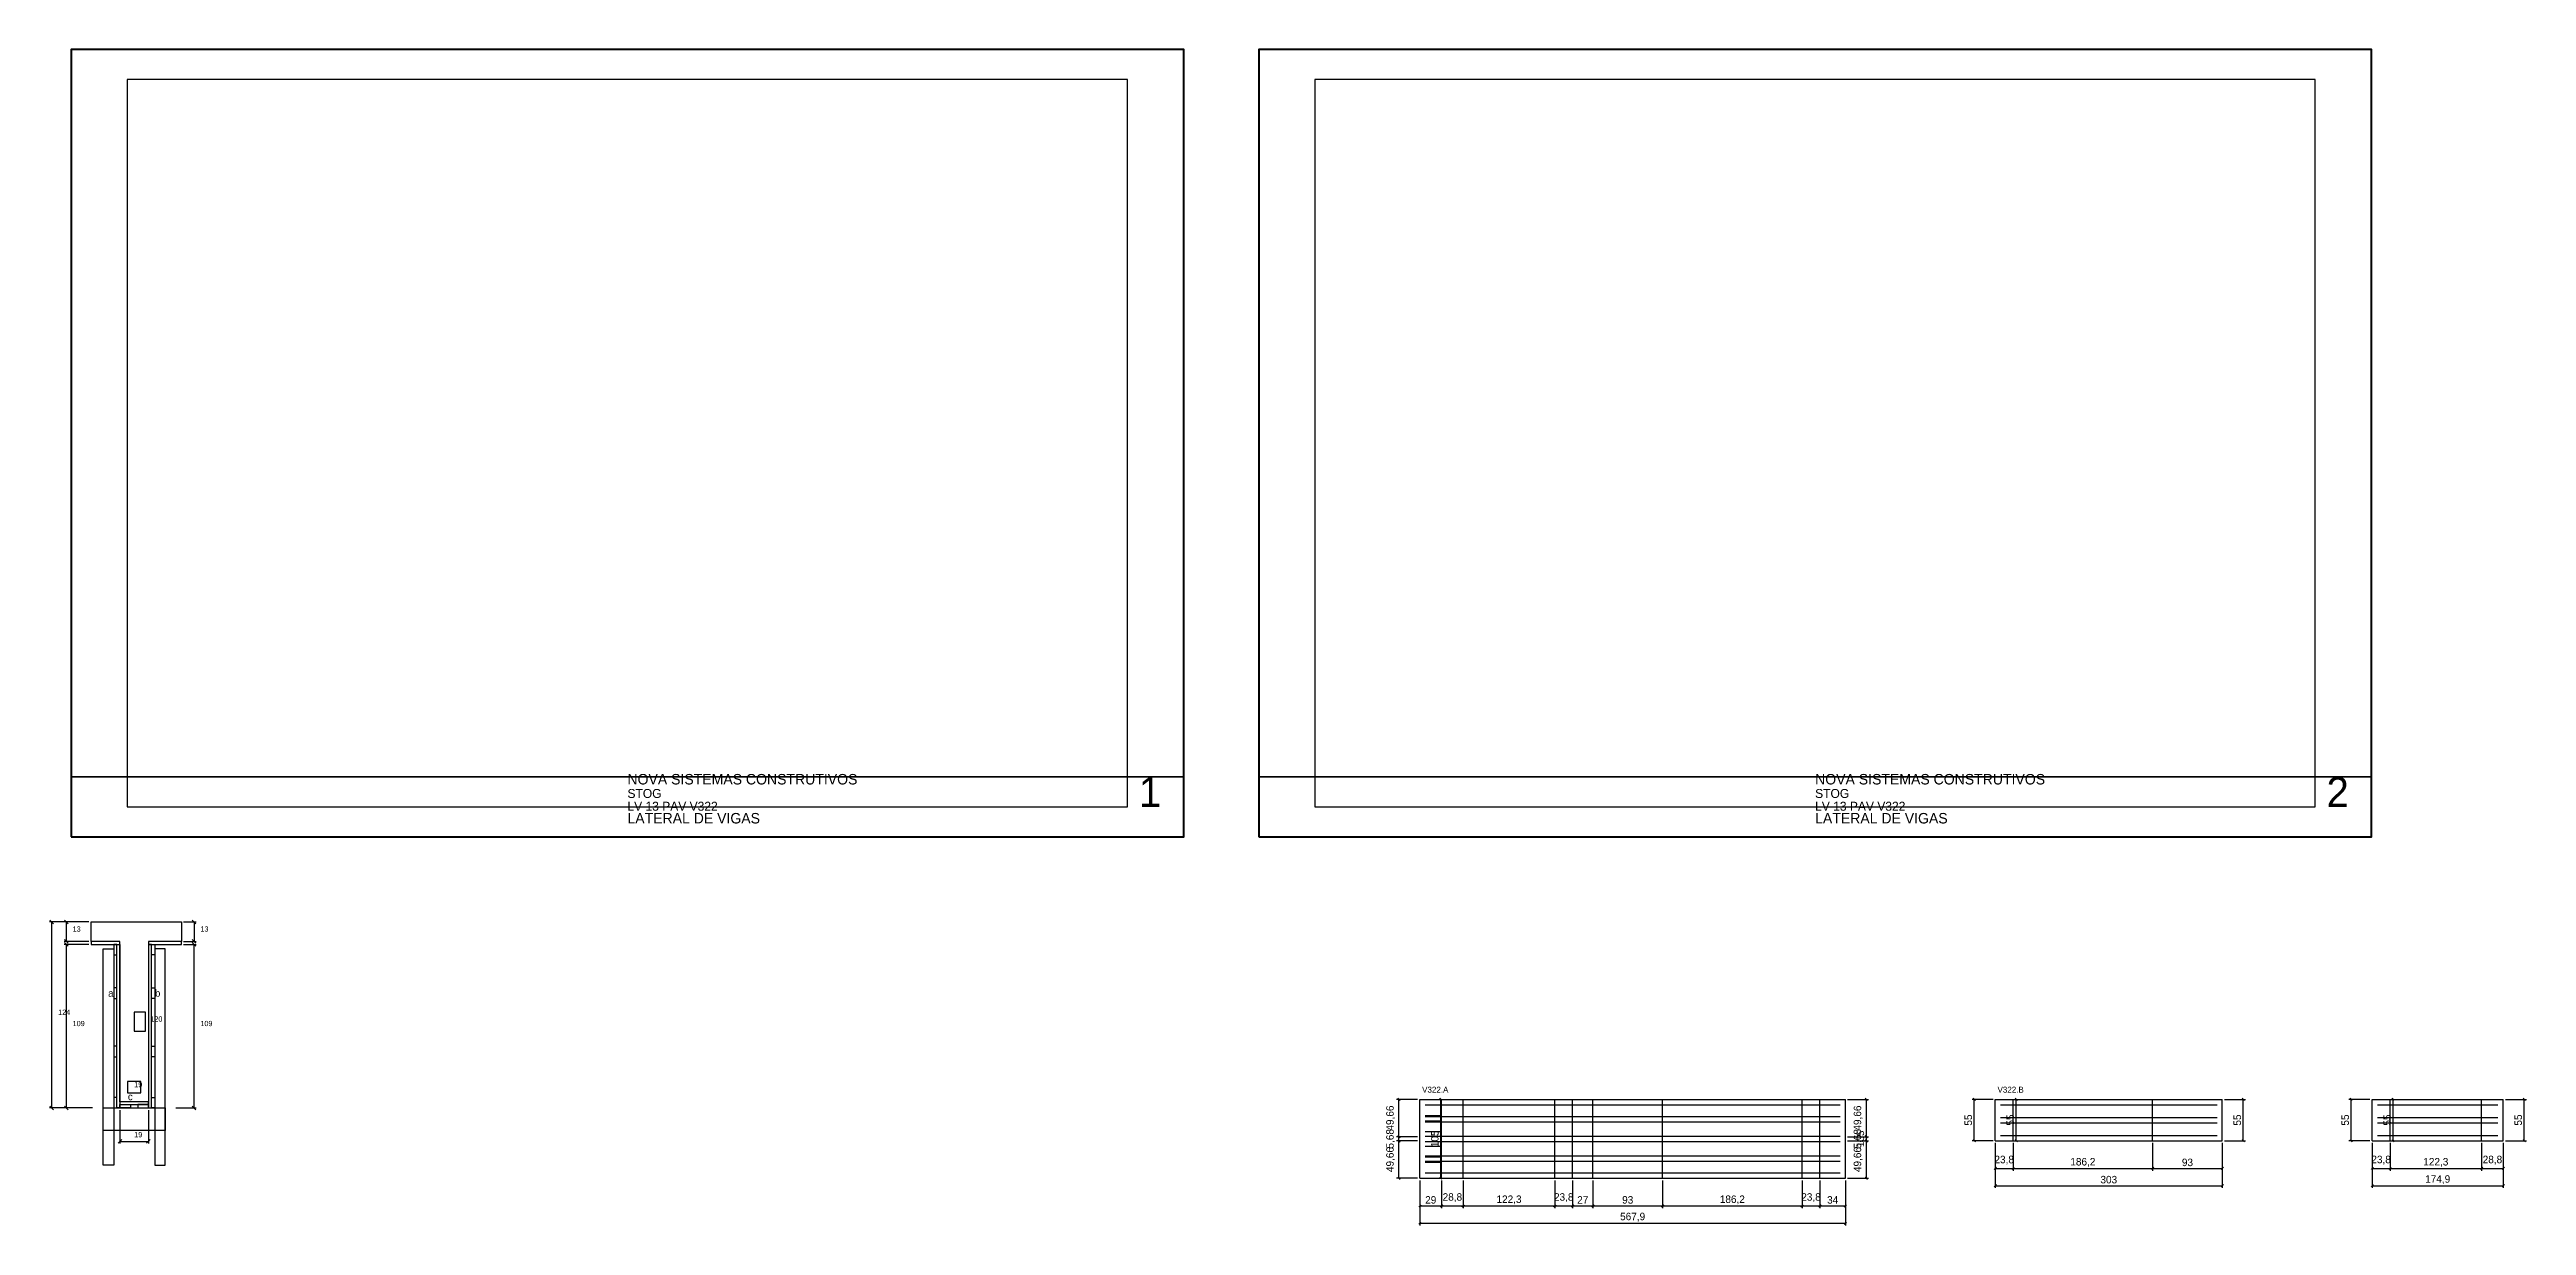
# Model space of a CAD drawing. Extents: x -9000 to 3277, y -318 to 1250.
# Drawn here: x -29 to 3277, y -318 to 1250 of the extents above.
import ezdxf

# ---------------------------------------------------------------- set-up
doc = ezdxf.new("R2010")
doc.units = 0
for name, color, linetype in [('CARIMBO', 255, 'Continuous'), ('CONCRETO', 251, 'Continuous'), ('COTA', 241, 'Continuous'), ('Cota Seção (2x)', 241, 'Continuous'), ('detalhes', 7, 'Continuous'), ('Folhas', 255, 'Continuous'), ('Madeira', 126, 'Continuous'), ('NOMENCLATURA', 7, 'Continuous'), ('Painéis', 200, 'Continuous'), ('SARR_2.2x7', 40, 'Continuous'), ('SARR_3.5x7', 81, 'Continuous')]:
    doc.layers.add(name, color=color, linetype=linetype)
doc.dimstyles.new('PAINEL', dxfattribs={"dimtxt": 10, "dimasz": 3, "dimexe": 3, "dimexo": 3, "dimgap": 3, "dimtad": 1, "dimblk": 'OBLIQUE', "dimblk1": 'OBLIQUE', "dimcen": 2.5, "dimclrd": 4, "dimclre": 4, "dimclrt": 240, "dimazin": 3, "dimtfac": 1, "dimtmove": 0, "dimatfit": 3})

# ---------------------------------------------------------------- blocks, each defined once
blk = doc.blocks.new('_OBLIQUE')
at = {"color": 0, "linetype": 'BYBLOCK'}
blk.add_line((-0.5, -0.5), (0.5, 0.5), dxfattribs=at)

msp = doc.modelspace()

# ---------------------------------------------------------------- linework, layer by layer
at = {"layer": 'CARIMBO', "lineweight": 35}
for p, q in [((0, 280), (1485, 280)), ((1585, 280), (3070, 280))]:
    msp.add_line(p, q, dxfattribs=at)
at = {"layer": 'CONCRETO', "color": 251}
msp.add_lwpolyline([(26.613, 60.75), (26.613, 86.75), (147.194, 86.75), (147.194, 60.75), (103.25, 60.75), (103.25, -153.25), (65.25, -153.25), (65.25, 60.75), (26.613, 60.75)], dxfattribs=at)
at = {"layer": 'COTA', "color": 4}
for p, q in [((23.613, 86.75), (-28.763, 86.75)), ((-25.763, -161.25), (-25.763, 86.75)), ((23.613, 86.75), (-9.444, 86.75)), ((-6.444, 86.75), (-6.444, 60.75)), ((150.194, 86.75), (167.065, 86.75)), ((164.065, 86.75), (164.065, 60.75)), ((23.613, 60.75), (-9.444, 60.75)), ((23.613, 56.75), (-9.444, 56.75)), ((-6.444, 56.75), (-6.444, -161.25)), ((150.194, 60.75), (167.065, 60.75)), ((150.194, 56.75), (167.065, 56.75)), ((164.065, -161.25), (164.065, 56.75)), ((28.65, -161.25), (-28.763, -161.25)), ((28.65, -161.25), (-9.444, -161.25)), ((65.25, -164.25), (65.25, -208.977)), ((103.25, -164.25), (103.25, -208.977)), ((139.85, -161.25), (167.065, -161.25)), ((65.25, -205.977), (103.25, -205.977))]:
    msp.add_line(p, q, dxfattribs=at)
at = {"layer": 'COTA'}
for points in [[(-23.263, 84.25), (-28.263, 89.25)], [(-3.944, 84.25), (-8.944, 89.25)], [(166.565, 84.25), (161.565, 89.25)], [(-8.944, 63.25), (-3.944, 58.25)], [(-3.944, 54.25), (-8.944, 59.25)], [(161.565, 63.25), (166.565, 58.25)], [(166.565, 54.25), (161.565, 59.25)], [(-28.263, -158.75), (-23.263, -163.75)], [(-8.944, -158.75), (-3.944, -163.75)], [(161.565, -158.75), (166.565, -163.75)], [(67.75, -203.477), (62.75, -208.477)], [(100.75, -208.477), (105.75, -203.477)]]:
    msp.add_lwpolyline(points, dxfattribs=at)
at = {"layer": 'Cota Seção (2x)', "color": 180}
for p, q in [((84.25, -33.75), (84.25, -58.75)), ((99.25, -33.75), (84.25, -33.75)), ((84.25, -58.75), (99.25, -58.75)), ((99.25, -58.75), (99.25, -33.75)), ((75.25, -126.25), (75.25, -141.25)), ((93.25, -126.25), (75.25, -126.25)), ((93.25, -141.25), (93.25, -126.25)), ((75.25, -141.25), (93.25, -141.25))]:
    msp.add_line(p, q, dxfattribs=at)
at = {"layer": 'Folhas', "lineweight": 50}
for points in [[(0, 200), (1485, 200), (1485, 1250), (0, 1250)], [(1585, 200), (3070, 200), (3070, 1250), (1585, 1250)]]:
    msp.add_lwpolyline(points, close=True, dxfattribs=at)
at = {"layer": 'Folhas', "lineweight": 25}
for points in [[(75, 240), (1410, 240), (1410, 1210), (75, 1210)], [(1660, 240), (2995, 240), (2995, 1210), (1660, 1210)]]:
    msp.add_lwpolyline(points, close=True, dxfattribs=at)
at = {"layer": 'Madeira', "color": 126}
for points in [[(56.85, 42.75), (61.25, 42.75), (61.25, 56.75), (56.85, 56.75), (56.85, 42.75)], [(111.65, 42.75), (107.25, 42.75), (107.25, 56.75), (111.65, 56.75), (111.65, 42.75)], [(56.85, -15.289), (61.25, -15.289), (61.25, -1.289), (56.85, -1.289), (56.85, -15.289)], [(111.65, -15.289), (107.25, -15.289), (107.25, -1.289), (111.65, -1.289), (111.65, -15.289)], [(56.85, -93.006), (61.25, -93.006), (61.25, -79.006), (56.85, -79.006), (56.85, -93.006)], [(111.65, -93.006), (107.25, -93.006), (107.25, -79.006), (111.65, -79.006), (111.65, -93.006)], [(56.85, -161.25), (61.25, -161.25), (61.25, -147.25), (56.85, -147.25), (56.85, -161.25)], [(65.25, -161.25), (65.25, -156.85), (79.25, -156.85), (79.25, -161.25), (65.25, -161.25)], [(103.25, -161.25), (103.25, -156.85), (89.25, -156.85), (89.25, -161.25), (103.25, -161.25)], [(111.65, -161.25), (107.25, -161.25), (107.25, -147.25), (111.65, -147.25), (111.65, -161.25)]]:
    msp.add_lwpolyline(points, dxfattribs=at)
at = {"layer": 'Painéis'}
for p, q in [((1800, -150), (1829, -150)), ((1800, -255), (1800, -150)), ((1829, -255), (1829, -150)), ((1829, -255), (1829, -150)), ((1829, -150), (1857.8, -150)), ((1829, -255), (1829, -150)), ((1857.8, -255), (1857.8, -150)), ((1857.8, -255), (1857.8, -150)), ((1857.8, -150), (1980.1, -150)), ((1857.8, -255), (1857.8, -150)), ((1980.1, -255), (1980.1, -150)), ((1980.1, -255), (1980.1, -150)), ((1980.1, -150), (2003.9, -150)), ((1980.1, -255), (1980.1, -150)), ((2003.9, -255), (2003.9, -150)), ((2003.9, -255), (2003.9, -150)), ((2003.9, -150), (2030.9, -150)), ((2003.9, -255), (2003.9, -150)), ((2030.9, -255), (2030.9, -150)), ((2030.9, -255), (2030.9, -150)), ((2030.9, -150), (2123.9, -150)), ((2030.9, -255), (2030.9, -150)), ((2123.9, -255), (2123.9, -150)), ((2123.9, -255), (2123.9, -150)), ((2123.9, -150), (2310.1, -150)), ((2123.9, -255), (2123.9, -150)), ((2310.1, -255), (2310.1, -150)), ((2310.1, -255), (2310.1, -150)), ((2310.1, -150), (2333.9, -150)), ((2310.1, -255), (2310.1, -150)), ((2333.9, -255), (2333.9, -150)), ((2333.9, -255), (2333.9, -150)), ((2333.9, -150), (2367.9, -150)), ((2333.9, -255), (2333.9, -150)), ((2367.9, -255), (2367.9, -150)), ((2567.9, -150), (2591.7, -150)), ((2567.9, -205), (2567.9, -150)), ((2591.7, -205), (2591.7, -150)), ((2591.7, -205), (2591.7, -150)), ((2591.7, -150), (2777.9, -150)), ((2591.7, -205), (2591.7, -150)), ((2777.9, -205), (2777.9, -150)), ((2777.9, -205), (2777.9, -150)), ((2777.9, -150), (2870.9, -150)), ((2777.9, -205), (2777.9, -150)), ((2870.9, -205), (2870.9, -150)), ((3070.9, -150), (3094.7, -150)), ((3070.9, -205), (3070.9, -150)), ((3094.7, -205), (3094.7, -150)), ((3094.7, -205), (3094.7, -150)), ((3094.7, -150), (3217, -150)), ((3094.7, -205), (3094.7, -150)), ((3217, -205), (3217, -150)), ((3217, -205), (3217, -150)), ((3217, -150), (3245.8, -150)), ((3217, -205), (3217, -150)), ((3245.8, -205), (3245.8, -150)), ((2567.9, -205), (2591.7, -205)), ((2591.7, -205), (2777.9, -205)), ((2777.9, -205), (2870.9, -205)), ((3070.9, -205), (3094.7, -205)), ((3094.7, -205), (3217, -205)), ((3217, -205), (3245.8, -205)), ((1800, -255), (1829, -255)), ((1829, -255), (1857.8, -255)), ((1857.8, -255), (1980.1, -255)), ((1980.1, -255), (2003.9, -255)), ((2003.9, -255), (2030.9, -255)), ((2030.9, -255), (2123.9, -255)), ((2123.9, -255), (2310.1, -255)), ((2310.1, -255), (2333.9, -255)), ((2333.9, -255), (2367.9, -255))]:
    msp.add_line(p, q, dxfattribs=at)
at = {"layer": 'Painéis', "color": 200}
for points in [[(65.25, 56.75), (65.25, 60.75), (26.613, 60.75), (26.613, 56.75), (65.25, 56.75)], [(61.25, 56.75), (65.25, 56.75), (65.25, -161.25), (61.25, -161.25), (61.25, 56.75)], [(147.194, 56.75), (147.194, 60.75), (103.25, 60.75), (103.25, 56.75), (147.194, 56.75)], [(107.25, 56.75), (103.25, 56.75), (103.25, -161.25), (107.25, -161.25), (107.25, 56.75)], [(103.25, -156.85), (103.25, -153.25), (65.25, -153.25), (65.25, -156.85), (103.25, -156.85)]]:
    msp.add_lwpolyline(points, dxfattribs=at)
at = {"layer": 'SARR_2.2x7'}
for points in [[(1807, -157), (1829, -157)], [(1807, -157), (1829, -157)], [(1829, -157), (1857.8, -157)], [(1829, -157), (1857.8, -157)], [(1857.8, -157), (1980.1, -157)], [(1857.8, -157), (1980.1, -157)], [(1980.1, -157), (2003.9, -157)], [(1980.1, -157), (2003.9, -157)], [(2003.9, -157), (2030.9, -157)], [(2003.9, -157), (2030.9, -157)], [(2030.9, -157), (2123.9, -157)], [(2030.9, -157), (2123.9, -157)], [(2123.9, -157), (2310.1, -157)], [(2123.9, -157), (2310.1, -157)], [(2310.1, -157), (2333.9, -157)], [(2310.1, -157), (2333.9, -157)], [(2333.9, -157), (2360.9, -157)], [(2333.9, -157), (2360.9, -157)], [(2574.9, -157), (2591.7, -157)], [(2574.9, -157), (2591.7, -157)], [(2591.7, -157), (2777.9, -157)], [(2591.7, -157), (2777.9, -157)], [(2777.9, -157), (2863.9, -157)], [(2777.9, -157), (2863.9, -157)], [(3077.9, -157), (3094.7, -157)], [(3077.9, -157), (3094.7, -157)], [(3094.7, -157), (3217, -157)], [(3094.7, -157), (3217, -157)], [(3217, -157), (3238.8, -157)], [(3217, -157), (3238.8, -157)], [(1807, -171.331), (1829, -171.331)], [(1807, -172.75), (1829, -172.75)], [(1807, -178.331), (1829, -178.331)], [(1807, -179.75), (1829, -179.75)], [(1807, -192.662), (1829, -192.662)], [(1829, -172.75), (1857.8, -172.75)], [(1829, -172.75), (1857.8, -172.75)], [(1829, -179.75), (1857.8, -179.75)], [(1829, -179.75), (1857.8, -179.75)], [(1857.8, -172.75), (1980.1, -172.75)], [(1857.8, -172.75), (1980.1, -172.75)], [(1857.8, -179.75), (1980.1, -179.75)], [(1857.8, -179.75), (1980.1, -179.75)], [(1980.1, -172.75), (2003.9, -172.75)], [(1980.1, -172.75), (2003.9, -172.75)], [(1980.1, -179.75), (2003.9, -179.75)], [(1980.1, -179.75), (2003.9, -179.75)], [(2003.9, -172.75), (2030.9, -172.75)], [(2003.9, -172.75), (2030.9, -172.75)], [(2003.9, -179.75), (2030.9, -179.75)], [(2003.9, -179.75), (2030.9, -179.75)], [(2030.9, -172.75), (2123.9, -172.75)], [(2030.9, -172.75), (2123.9, -172.75)], [(2030.9, -179.75), (2123.9, -179.75)], [(2030.9, -179.75), (2123.9, -179.75)], [(2123.9, -172.75), (2310.1, -172.75)], [(2123.9, -172.75), (2310.1, -172.75)], [(2123.9, -179.75), (2310.1, -179.75)], [(2123.9, -179.75), (2310.1, -179.75)], [(2310.1, -172.75), (2333.9, -172.75)], [(2310.1, -172.75), (2333.9, -172.75)], [(2310.1, -179.75), (2333.9, -179.75)], [(2310.1, -179.75), (2333.9, -179.75)], [(2333.9, -172.75), (2360.9, -172.75)], [(2333.9, -172.75), (2360.9, -172.75)], [(2333.9, -179.75), (2360.9, -179.75)], [(2333.9, -179.75), (2360.9, -179.75)], [(2574.9, -174), (2591.7, -174)], [(2574.9, -174), (2591.7, -174)], [(2574.9, -181), (2591.7, -181)], [(2574.9, -181), (2591.7, -181)], [(2574.9, -198), (2591.7, -198)], [(2574.9, -198), (2591.7, -198)], [(2591.7, -174), (2777.9, -174)], [(2591.7, -174), (2777.9, -174)], [(2591.7, -181), (2777.9, -181)], [(2591.7, -181), (2777.9, -181)], [(2591.7, -198), (2777.9, -198)], [(2591.7, -198), (2777.9, -198)], [(2777.9, -174), (2863.9, -174)], [(2777.9, -174), (2863.9, -174)], [(2777.9, -181), (2863.9, -181)], [(2777.9, -181), (2863.9, -181)], [(2777.9, -198), (2863.9, -198)], [(2777.9, -198), (2863.9, -198)], [(3077.9, -174), (3094.7, -174)], [(3077.9, -174), (3094.7, -174)], [(3077.9, -181), (3094.7, -181)], [(3077.9, -181), (3094.7, -181)], [(3077.9, -198), (3094.7, -198)], [(3077.9, -198), (3094.7, -198)], [(3094.7, -174), (3217, -174)], [(3094.7, -174), (3217, -174)], [(3094.7, -181), (3217, -181)], [(3094.7, -181), (3217, -181)], [(3094.7, -198), (3217, -198)], [(3094.7, -198), (3217, -198)], [(3217, -174), (3238.8, -174)], [(3217, -174), (3238.8, -174)], [(3217, -181), (3238.8, -181)], [(3217, -181), (3238.8, -181)], [(3217, -198), (3238.8, -198)], [(3217, -198), (3238.8, -198)], [(1807, -199), (1829, -199)], [(1807, -206), (1829, -206)], [(1807, -212.338), (1829, -212.338)], [(1807, -225.25), (1829, -225.25)], [(1807, -226.669), (1829, -226.669)], [(1829, -199), (1857.8, -199)], [(1829, -199), (1857.8, -199)], [(1829, -206), (1857.8, -206)], [(1829, -206), (1857.8, -206)], [(1829, -225.25), (1857.8, -225.25)], [(1829, -225.25), (1857.8, -225.25)], [(1857.8, -199), (1980.1, -199)], [(1857.8, -199), (1980.1, -199)], [(1857.8, -206), (1980.1, -206)], [(1857.8, -206), (1980.1, -206)], [(1857.8, -225.25), (1980.1, -225.25)], [(1857.8, -225.25), (1980.1, -225.25)], [(1980.1, -199), (2003.9, -199)], [(1980.1, -199), (2003.9, -199)], [(1980.1, -206), (2003.9, -206)], [(1980.1, -206), (2003.9, -206)], [(1980.1, -225.25), (2003.9, -225.25)], [(1980.1, -225.25), (2003.9, -225.25)], [(2003.9, -199), (2030.9, -199)], [(2003.9, -199), (2030.9, -199)], [(2003.9, -206), (2030.9, -206)], [(2003.9, -206), (2030.9, -206)], [(2003.9, -225.25), (2030.9, -225.25)], [(2003.9, -225.25), (2030.9, -225.25)], [(2030.9, -199), (2123.9, -199)], [(2030.9, -199), (2123.9, -199)], [(2030.9, -206), (2123.9, -206)], [(2030.9, -206), (2123.9, -206)], [(2030.9, -225.25), (2123.9, -225.25)], [(2030.9, -225.25), (2123.9, -225.25)], [(2123.9, -199), (2310.1, -199)], [(2123.9, -199), (2310.1, -199)], [(2123.9, -206), (2310.1, -206)], [(2123.9, -206), (2310.1, -206)], [(2123.9, -225.25), (2310.1, -225.25)], [(2123.9, -225.25), (2310.1, -225.25)], [(2310.1, -199), (2333.9, -199)], [(2310.1, -199), (2333.9, -199)], [(2310.1, -206), (2333.9, -206)], [(2310.1, -206), (2333.9, -206)], [(2310.1, -225.25), (2333.9, -225.25)], [(2310.1, -225.25), (2333.9, -225.25)], [(2333.9, -199), (2360.9, -199)], [(2333.9, -199), (2360.9, -199)], [(2333.9, -206), (2360.9, -206)], [(2333.9, -206), (2360.9, -206)], [(2333.9, -225.25), (2360.9, -225.25)], [(2333.9, -225.25), (2360.9, -225.25)], [(1807, -232.25), (1829, -232.25)], [(1807, -233.669), (1829, -233.669)], [(1807, -248), (1829, -248)], [(1807, -248), (1829, -248)], [(1829, -232.25), (1857.8, -232.25)], [(1829, -232.25), (1857.8, -232.25)], [(1829, -248), (1857.8, -248)], [(1829, -248), (1857.8, -248)], [(1857.8, -232.25), (1980.1, -232.25)], [(1857.8, -232.25), (1980.1, -232.25)], [(1857.8, -248), (1980.1, -248)], [(1857.8, -248), (1980.1, -248)], [(1980.1, -232.25), (2003.9, -232.25)], [(1980.1, -232.25), (2003.9, -232.25)], [(1980.1, -248), (2003.9, -248)], [(1980.1, -248), (2003.9, -248)], [(2003.9, -232.25), (2030.9, -232.25)], [(2003.9, -232.25), (2030.9, -232.25)], [(2003.9, -248), (2030.9, -248)], [(2003.9, -248), (2030.9, -248)], [(2030.9, -232.25), (2123.9, -232.25)], [(2030.9, -232.25), (2123.9, -232.25)], [(2030.9, -248), (2123.9, -248)], [(2030.9, -248), (2123.9, -248)], [(2123.9, -232.25), (2310.1, -232.25)], [(2123.9, -232.25), (2310.1, -232.25)], [(2123.9, -248), (2310.1, -248)], [(2123.9, -248), (2310.1, -248)], [(2310.1, -232.25), (2333.9, -232.25)], [(2310.1, -232.25), (2333.9, -232.25)], [(2310.1, -248), (2333.9, -248)], [(2310.1, -248), (2333.9, -248)], [(2333.9, -232.25), (2360.9, -232.25)], [(2333.9, -232.25), (2360.9, -232.25)], [(2333.9, -248), (2360.9, -248)], [(2333.9, -248), (2360.9, -248)]]:
    msp.add_lwpolyline(points, dxfattribs=at)
at = {"layer": 'SARR_3.5x7', "color": 81}
for points in [[(42.85, 50.75), (56.85, 50.75), (56.85, -237.728), (42.85, -237.728), (42.85, 50.75)], [(125.65, 50.75), (111.65, 50.75), (111.65, -237.728), (125.65, -237.728), (125.65, 50.75)], [(42.85, -161.25), (125.65, -161.25), (125.65, -191.308), (42.85, -191.308), (42.85, -161.25)]]:
    msp.add_lwpolyline(points, dxfattribs=at)

# ---------------------------------------------------------------- texts
at = {"layer": 'CARIMBO'}
for s, height, p in [('NOVA SISTEMAS CONSTRUTIVOS', 14, (742.5, 270)), ('1', 40, (1425, 240)), ('NOVA SISTEMAS CONSTRUTIVOS', 14, (2327.5, 270)), ('2', 40, (3010, 240)), ('STOG', 12, (742.5, 252)), ('LV 13 PAV V322', 12, (742.5, 235)), ('LATERAL DE VIGAS', 14, (742.5, 218)), ('STOG', 12, (2327.5, 252)), ('LV 13 PAV V322', 12, (2327.5, 235)), ('LATERAL DE VIGAS', 14, (2327.5, 218))]:
    msp.add_text(s, height=height, dxfattribs=at).set_placement(p)
at = {"layer": 'COTA', "color": 1}
for s, p in [('13', (2.056, 73.75)), ('13', (172.565, 73.75)), ('124', (-17.263, -37.25)), ('109', (2.056, -52.25)), ('109', (172.565, -52.25)), ('19', (84.25, -200.477))]:
    msp.add_text(s, height=7, dxfattribs=at).set_placement(p)
at = {"layer": 'Cota Seção (2x)', "color": 1}
for s, p in [('120', (105.75, -46.25)), ('19', (84.25, -133.75))]:
    msp.add_text(s, height=7, dxfattribs=at).set_placement(p)
at = {"layer": 'detalhes', "color": 4}
for s, p in [('a', (49.421, -13.049)), ('b', (111.964, -13.06)), ('c', (75.85, -151.014))]:
    msp.add_text(s, height=9.6, dxfattribs=at).set_placement(p)
at = {"layer": 'NOMENCLATURA'}
for s, p in [('V322.A', (1803, -141)), ('V322.B', (2570.9, -141))]:
    msp.add_text(s, height=8, dxfattribs=at).set_placement(p)

# ---------------------------------------------------------------- dimensions: what is measured, and where the dimension line sits
at = {"layer": 'COTA'}
for base, p1, p2 in [((1772, -199.662), (1800, -199.662), (1800, -150)), ((1828, -255), (1800, -255), (1800, -150)), ((2395.9, -255), (2367.9, -255), (2367.9, -150)), ((2395.9, -199.662), (2367.9, -199.662), (2367.9, -150)), ((2539.9, -205), (2567.9, -205), (2567.9, -150)), ((2595.9, -205), (2567.9, -205), (2567.9, -150)), ((2898.9, -205), (2870.9, -205), (2870.9, -150)), ((2898.9, -205), (2870.9, -205), (2870.9, -150)), ((3042.9, -205), (3070.9, -205), (3070.9, -150)), ((3098.9, -205), (3070.9, -205), (3070.9, -150)), ((3273.8, -205), (3245.8, -205), (3245.8, -150)), ((3273.8, -205), (3245.8, -205), (3245.8, -150)), ((1772, -205.338), (1800, -205.338), (1800, -199.662)), ((2395.9, -205.338), (2367.9, -205.338), (2367.9, -199.662)), ((1772, -255), (1800, -255), (1800, -205.338)), ((2395.9, -255), (2367.9, -255), (2367.9, -205.338))]:
    msp.add_linear_dim(base=base, p1=p1, p2=p2, angle=90, dimstyle='PAINEL', dxfattribs=at).render()
for base, p1, p2 in [((2567.9, -242), (2567.9, -205), (2591.7, -205)), ((2567.9, -265), (2567.9, -205), (2870.9, -205)), ((2591.7, -242), (2591.7, -205), (2777.9, -205)), ((2777.9, -242), (2777.9, -205), (2870.9, -205)), ((3070.9, -242), (3070.9, -205), (3094.7, -205)), ((3070.9, -265), (3070.9, -205), (3245.8, -205)), ((3094.7, -242), (3094.7, -205), (3217, -205)), ((3217, -242), (3217, -205), (3245.8, -205)), ((1800, -292), (1800, -255), (1829, -255)), ((1800, -315), (1800, -255), (2367.9, -255)), ((1829, -292), (1829, -255), (1857.8, -255)), ((1857.8, -292), (1857.8, -255), (1980.1, -255)), ((1980.1, -292), (1980.1, -255), (2003.9, -255)), ((2003.9, -292), (2003.9, -255), (2030.9, -255)), ((2030.9, -292), (2030.9, -255), (2123.9, -255)), ((2123.9, -292), (2123.9, -255), (2310.1, -255)), ((2310.1, -292), (2310.1, -255), (2333.9, -255)), ((2333.9, -292), (2333.9, -255), (2367.9, -255))]:
    msp.add_linear_dim(base=base, p1=p1, p2=p2, dimstyle='PAINEL', dxfattribs=at).render()

doc.saveas('drawing.dxf')
